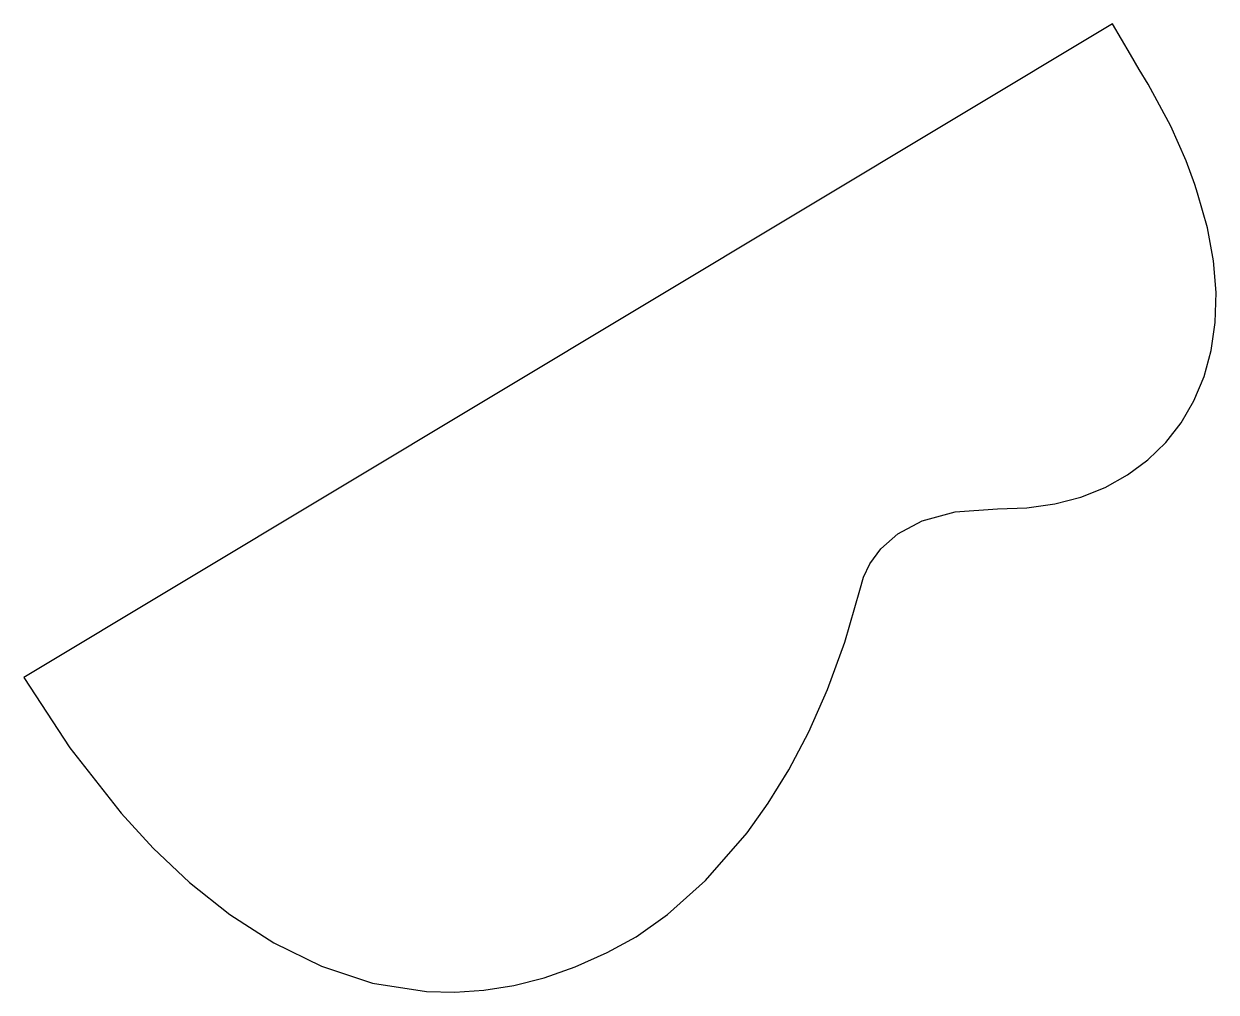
# Model space of a CAD drawing. Header units: metres. Extents: x 0 to 474, y 0 to 385.
import ezdxf

# ---------------------------------------------------------------- set-up
doc = ezdxf.new("R2010")
doc.units = ezdxf.units.M

msp = doc.modelspace()

# ---------------------------------------------------------------- linework, layer by layer
at = {"layer": 'BODY_OUTLINE'}
msp.add_lwpolyline([(0, 125.17), (18.24, 97.12), (38.67, 71.14), (51.47, 57.29), (65.91, 43.67), (81.9, 30.89), (99.4, 19.55), (118.32, 10.27), (138.61, 3.64), (160.18, 0.27), (171.43, 0), (182.98, 0.77), (194.82, 2.66), (206.93, 5.75), (219.32, 10.1), (231.97, 15.81), (243.51, 22.02), (255.96, 30.84), (271.11, 44.39), (287.65, 63.37), (296.03, 75.12), (304.27, 88.48), (312.2, 103.55), (319.65, 120.41), (326.47, 139.16), (332.48, 159.87), (333.91, 165.04), (336.44, 170.33), (340.84, 176.36), (347.63, 182.34), (357.3, 187.5), (370.35, 191.03), (387.28, 192.16), (398.93, 192.56), (409.98, 194.15), (420.38, 196.91), (430.05, 200.77), (438.94, 205.7), (446.98, 211.65), (454.11, 218.58), (460.26, 226.45), (465.37, 235.21), (469.39, 244.82), (472.24, 255.23), (473.86, 266.4), (474.19, 278.29), (473.16, 290.85), (470.72, 304.05), (466.79, 317.82), (465.72, 321.26), (462.29, 330.6), (456.19, 344.39), (447.1, 361.17), (443.63, 366.99), (440.13, 372.94), (436.56, 378.99), (432.91, 385.11)], close=True, dxfattribs=at)

doc.saveas('drawing.dxf')
